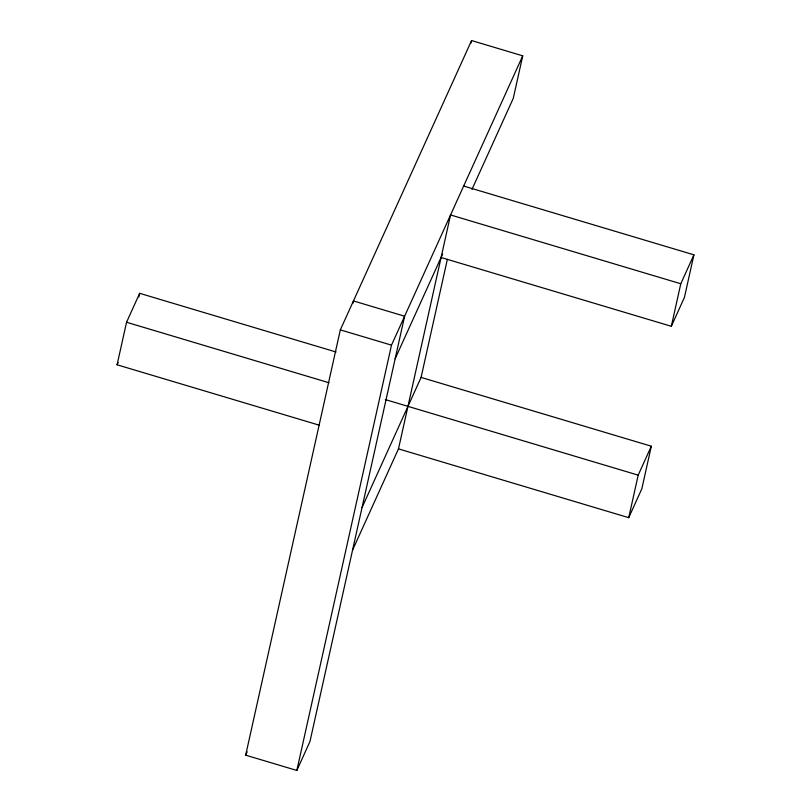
<?xml version="1.0" encoding="UTF-8"?>
<svg xmlns="http://www.w3.org/2000/svg" width="811" height="811" viewBox="0 0 811 811"><rect width="100%" height="100%" fill="white"/><g stroke="black" fill="none" stroke-linecap="round" stroke-linejoin="round"><path stroke-width="1.22" d="M319.564 425.288L117.088 364.788L126.557 322.251L139.674 293.318L336.089 352.015M138.863 296.968L139.674 293.318M352.907 303.405L353.454 300.932L404.618 316.219L309.964 741.518L296.836 770.45L245.672 755.163L340.326 329.864L471.566 40.55L522.73 55.837L513.262 98.374L471.982 189.389M296.836 770.45L391.49 345.151L522.73 55.837M471.029 42.983L471.566 40.55M447.368 259.317L421.081 377.419L362.02 507.605M398.363 448.838L628.728 517.682L638.196 475.145L651.314 446.212L420.96 377.379M441.083 257.493L671.326 326.296L680.784 283.759L693.912 254.826L463.679 186.033M651.314 446.212L641.846 488.749L628.728 517.682M693.912 254.826L684.443 297.363L671.326 326.296M117.088 364.788L118.102 362.558M395.15 358.746L442.603 254.147M245.672 755.163L247.183 751.827M352.552 550.132L398.485 448.878L450.551 214.956L680.784 283.759M340.326 329.864L391.49 345.151M126.557 322.251L329.023 382.762M385.347 399.59L638.196 475.145"/></g></svg>
